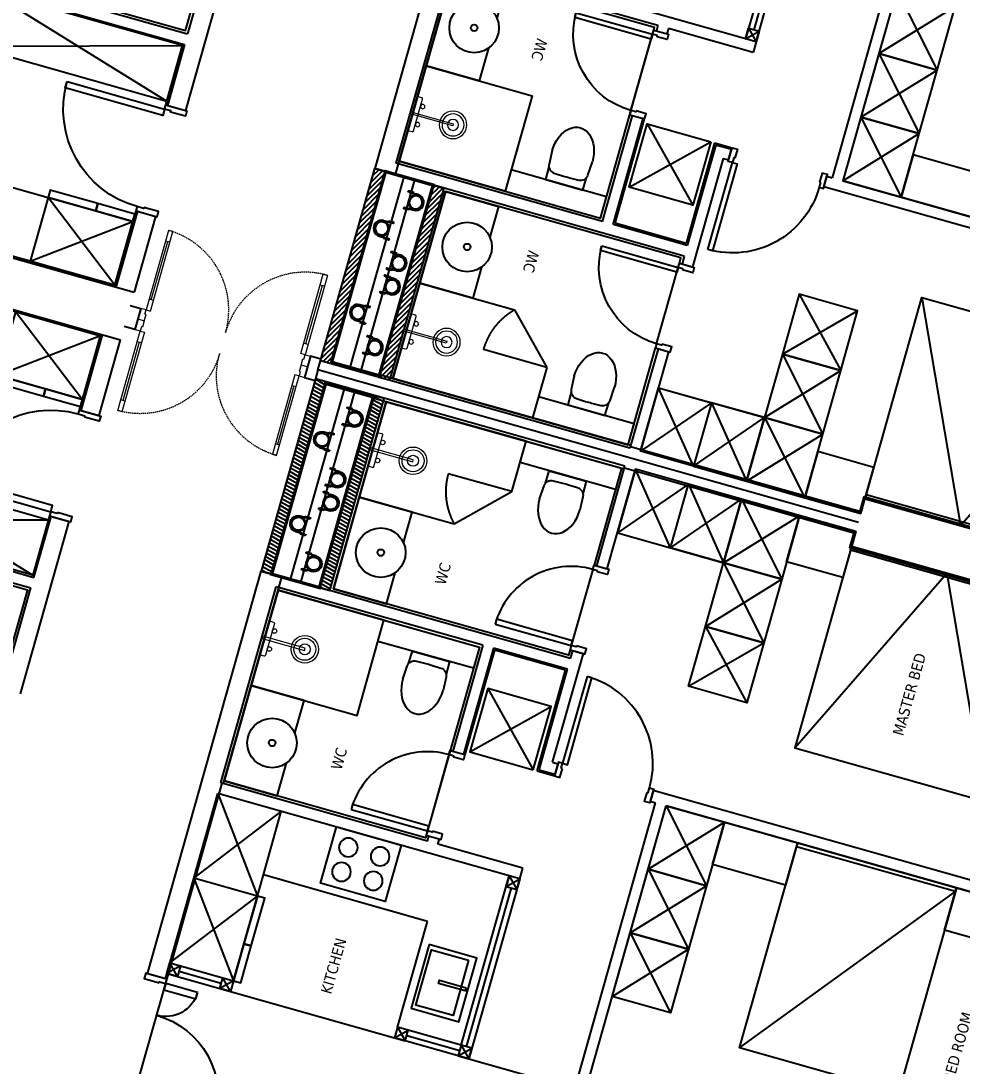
# Model space of a CAD drawing. Header units: millimetres. Extents: x -361675616 to 361246347, y -284141842 to 284396604.
# Drawn here: x -40833 to -32285, y 119527 to 129021 of the extents above; entities that cross this region are included whole.
import ezdxf

# ---------------------------------------------------------------- set-up
doc = ezdxf.new("R2010")
doc.units = ezdxf.units.MM
doc.header["$LTSCALE"] = 100
doc.header["$MEASUREMENT"] = 0
doc.linetypes.add('ACAD_ISO03W100', pattern=[30, 12, -18])
doc.linetypes.add('Xref_NT1+NT2_MBDV Cot vach_220729$0$HIDDEN2', pattern=[0.1875, 0.125, -0.0625])
for name, color, linetype in [('1-CAPLANH', 4, 'Continuous'), ('1-Chu thich', 4, 'Continuous'), ('1VinaPVC-Text', 9, 'Continuous'), ('A-_FURN----_E-_N', 251, 'Continuous'), ('A-_SANIEQPT_E-_N', 251, 'Continuous'), ('A-ANNO-ROOM', 50, 'Continuous'), ('A-WALL-FNSH', 11, 'Continuous'), ('dien tich thong thuy', 3, 'Continuous'), ('IDEA - dim', 251, 'Continuous'), ('KT-Net manh', 139, 'Continuous'), ('KT-Tuong', 1, 'Continuous'), ('NDT Cap nuoc', 4, 'Continuous')]:
    doc.layers.add(name, color=color, linetype=linetype)
doc.layers.add('A-NoiThat', color=39, linetype='Continuous', lineweight=13)
doc.layers.add('Xref_NT1+NT2_MBDV Cot vach_220729$0$CUA', color=37, linetype='Continuous', lineweight=13)
doc.styles.add('220126_HDN_HBA typical plan$0$211210_HDN_HBA_TYPICAL PLAN CORE OPT 1$0$HBA-Text', font='GOTHIC.TTF')
doc.styles.add('Tahoma', font='tahoma.ttf')

# ---------------------------------------------------------------- blocks, each defined once
blk = doc.blocks.new('ong thoat xi')
at = {"layer": '1-Chu thich', "color": 40, "linetype": 'ByBlock'}
for p, q in [((-75.4, 61.7), (-75.4, 65.3)), ((-65.8, 66.9), (-73.8, 66.9)), ((-65.7, 60.2), (-73.8, 60.2)), ((-65.8, 67.4), (-65.8, 59.5)), ((-65.5, 68.7), (-61.8, 68.7)), ((-65.5, 66.1), (-61.9, 66.1)), ((-65.5, 60.8), (-61.9, 60.8)), ((-65.5, 58.2), (-61.8, 58.2)), ((-60.7, 70.1), (-61.5, 70.1)), ((-60.7, 70.1), (-61.5, 70.1)), ((-61.5, 70.1), (-61.5, 56.8)), ((-60.7, 56.8), (-61.5, 56.8)), ((-60.7, 70.1), (-60.7, 56.8)), ((-54.9, 70.1), (-54.1, 70.1)), ((-54.9, 70.1), (-54.9, 56.8)), ((-54.9, 70.1), (-54.1, 70.1)), ((-54.9, 56.8), (-54.1, 56.8)), ((-54.1, 70.1), (-54.1, 56.8)), ((-50.1, 68.7), (-53.8, 68.7)), ((-50.1, 58.2), (-53.8, 58.2)), ((-50.1, 66.1), (-53.7, 66.1)), ((-50.1, 60.8), (-53.7, 60.8)), ((-49.8, 67.4), (-49.8, 59.5)), ((-32.7, 66.9), (-49.8, 66.9)), ((-29.1, 60), (-49.8, 60)), ((1.7, 60), (-41.2, 60)), ((-41.2, 57.9), (-41.2, 60)), ((-41.2, 57.9), (-41.2, 60)), ((-41.2, 57.9), (-41.2, 60)), ((1.7, 57.9), (-41.2, 57.9)), ((-32.7, 60), (-32.7, 66.9)), ((-75.4, -61.9), (-75.4, -65.5)), ((-65.7, -60.4), (-73.8, -60.4)), ((-65.8, -67.1), (-73.8, -67.1)), ((-65.8, -67.6), (-65.8, -59.7)), ((-65.5, -58.4), (-61.8, -58.4)), ((-65.5, -61), (-61.9, -61)), ((-65.5, -66.3), (-61.9, -66.3)), ((-65.5, -68.9), (-61.8, -68.9)), ((-60.7, -57), (-61.5, -57)), ((-61.5, -70.3), (-61.5, -57)), ((-60.7, -70.3), (-61.5, -70.3)), ((-60.7, -70.3), (-61.5, -70.3)), ((-60.7, -70.3), (-60.7, -57)), ((-54.9, -70.3), (-54.9, -57)), ((-54.9, -57), (-54.1, -57)), ((-54.9, -70.3), (-54.1, -70.3)), ((-54.9, -70.3), (-54.1, -70.3)), ((-54.1, -70.3), (-54.1, -57)), ((-50.1, -58.4), (-53.8, -58.4)), ((-50.1, -68.9), (-53.8, -68.9)), ((-50.1, -61), (-53.7, -61)), ((-50.1, -66.3), (-53.7, -66.3)), ((-49.8, -67.6), (-49.8, -59.7)), ((-30.9, -60.2), (-49.8, -60.2)), ((-34.5, -67.1), (-49.8, -67.1)), ((1.7, -58.2), (-41.2, -58.2)), ((-41.2, -58.2), (-41.2, -60.2)), ((-41.2, -58.2), (-41.2, -60.2)), ((1.7, -60.2), (-41.2, -60.2)), ((-34.5, -60.2), (-34.5, -67.1))]:
    blk.add_line(p, q, dxfattribs=at)
for centre, major_axis, start_param, end_param in [((-73.8, 65.3), (1.13, 1.13), 0.811456, 2.360542), ((-73.8, 61.7), (1.1, 1.1), 2.356194, 3.926991), ((-63.4, 67.4), (1.7, -1.7), 3.370391, 4.48359), ((-55.8, 63.4), (7.09, -7.09), 3.657341, 4.196641), ((-63.4, 59.5), (1.7, -1.7), 3.370391, 4.48359), ((-63.9, 67.4), (1.7, -1.7), 0.228799, 1.341997), ((-63.9, 67.4), (1.7, -1.7), 0.228799, 1.341997), ((-71.5, 63.4), (7.09, -7.09), 0.515748, 1.055048), ((-71.5, 63.4), (7.09, -7.09), 0.515748, 1.055048), ((-63.9, 59.5), (1.7, -1.7), 0.228799, 1.341997), ((-63.9, 59.5), (1.7, -1.7), 0.228799, 1.341997), ((-51.7, 67.4), (1.7, 1.7), 1.799595, 2.912794), ((-51.7, 67.4), (1.7, -1.7), 3.370391, 4.48359), ((-44.1, 63.4), (7.09, 7.09), 2.086544, 2.625845), ((-44.1, 63.4), (7.09, 7.09), 2.086544, 2.625845), ((-51.7, 59.5), (1.7, 1.7), 1.799595, 2.912794), ((-51.7, 59.5), (1.7, 1.7), 1.799595, 2.912794), ((-52.2, 67.4), (1.7, -1.7), 0.228799, 1.341997), ((-59.8, 63.4), (7.09, 7.09), -1.055048, -0.515748), ((-52.2, 59.5), (1.7, 1.7), -1.341997, -0.228799), ((0, -0.1), (34.1, -34.1), 0.785398, 7.068583), ((0.3, -0.1), (42.5, -42.5), 5.497787, 8.63938), ((0.3, -0.1), (41, -41), 5.497787, 8.63938), ((-73.8, -61.9), (1.1, 1.1), 0.785398, 2.356194), ((-73.8, -65.5), (1.13, 1.13), 2.351847, 3.900932), ((-63.4, -59.7), (1.7, -1.7), 3.370391, 4.48359), ((-55.8, -63.6), (7.09, 7.09), 2.086544, 2.625845), ((-63.4, -67.6), (1.7, 1.7), 1.799595, 2.912794), ((-63.9, -59.7), (1.7, -1.7), 0.228799, 1.341997), ((-63.9, -59.7), (1.7, -1.7), 0.228799, 1.341997), ((-71.5, -63.6), (7.09, -7.09), 0.515748, 1.055048), ((-71.5, -63.6), (7.09, -7.09), 0.515748, 1.055048), ((-63.9, -67.6), (1.7, -1.7), 0.228799, 1.341997), ((-63.9, -67.6), (1.7, -1.7), 0.228799, 1.341997), ((-51.7, -59.7), (1.7, -1.7), 3.370391, 4.48359), ((-51.7, -59.7), (1.7, -1.7), 3.370391, 4.48359), ((-44.1, -63.6), (7.09, 7.09), 2.086544, 2.625845), ((-44.1, -63.6), (7.09, 7.09), 2.086544, 2.625845), ((-51.7, -67.6), (1.7, 1.7), 1.799595, 2.912794), ((-51.7, -67.6), (1.7, 1.7), 1.799595, 2.912794), ((-52.2, -59.7), (1.7, -1.7), 0.228799, 1.341997), ((-59.8, -63.6), (7.09, -7.09), 0.515748, 1.055048), ((-52.2, -67.6), (1.7, -1.7), 0.228799, 1.341997)]:
    blk.add_ellipse(centre, major_axis=major_axis, ratio=1, start_param=start_param, end_param=end_param, dxfattribs=at)
at = {"layer": '1-Chu thich', "color": 40, "lineweight": -3}
blk.add_ellipse((0, 0), major_axis=(38.9, -38.9), ratio=1, start_param=0.785398, end_param=7.068583, dxfattribs=at)
blk = doc.blocks.new('1800x450')
at = {"layer": '1-CAPLANH', "const_width": 30}
blk.add_lwpolyline([(0, -450), (1800, -450), (1800, 0), (0, 0)], close=True, dxfattribs=at)
at = {"layer": '1-CAPLANH'}
blk.add_lwpolyline([(0, -275), (1800, -275), (1800, -175), (0, -175)], close=True, dxfattribs=at)
at = {"layer": 'NDT Cap nuoc', "extrusion": (0.006363, -0.013098, -0.999894), "zscale": -1.231671554252201}
for p, xscale, yscale, rotation in [((-505.6, -107.2, 5.9), 1.231671554252203, 1.231671554252203, 90.26587940456272), ((-1300.2, -107.3, 11), 1.231671554252203, 1.231671554252203, 90.26587940456272), ((-194.7, -340.7, 6.7), 1.231671554252202, 1.231671554252202, 270.3472450279417), ((-767.3, -340.4, 8.9), 1.231671554252202, 1.231671554252202, 270.3472450279417), ((-989.2, -340.8, 11.7), 1.231671554252202, 1.231671554252202, 270.3472450279417), ((-1561.8, -340.5, 13.9), 1.231671554252202, 1.231671554252202, 270.3472450279417)]:
    blk.add_blockref('ong thoat xi', p, dxfattribs=dict(at, xscale=xscale, yscale=yscale, rotation=rotation))
blk = doc.blocks.new('A$C2A980E36')
at = {"ltscale": 0.5}
blk.add_lwpolyline([(-10, 0), (10, 0), (10, 400), (-10, 400)], close=True, dxfattribs=at)
blk.add_lwpolyline([(160, 60), (160, 30, -0.414214), (150, 20), (-150, 20, -0.414214), (-160, 30), (-160, 60, -0.414214), (-150, 70), (150, 70, -0.414214)], format="xyb", close=True, dxfattribs=at)
for centre, radius in [((0, 400), 125), ((0, 400), 100), ((0, 400), 50), ((-85, 90), 20), ((85, 90), 20)]:
    blk.add_circle(centre, radius, dxfattribs=at)
blk = doc.blocks.new('d800')
blk.add_line((760, 70), (40, 70))
for points in [[(40, 790), (40, 70), (85, 70), (85, 790)], [(50, 25), (40, 25), (40, 70), (0, 70), (0, -70), (50, -70)], [(750, 25), (760, 25), (760, 70), (800, 70), (800, -70), (750, -70)]]:
    blk.add_lwpolyline(points, close=True)
blk.add_arc((40, 70), 720, 0, 90)
blk = doc.blocks.new('d900n')
for points in [[(20, -50), (20, -40), (65, -40), (65, 0), (-65, 0), (-65, -50)], [(885, -40), (65, -40), (65, -85), (885, -85)], [(20, -850), (20, -860), (65, -860), (65, -900), (-65, -900), (-65, -850)]]:
    blk.add_lwpolyline(points, close=True)
blk.add_arc((65, -40), 820, 270, 0)
blk = doc.blocks.new('220126_HDN_HBA typical plan$0$210902_YS plan 330pm ver13$0$TOTO-WC-CW822J')
at = {"color": 0}
blk.add_lwpolyline([(-177.2, -119.2), (-175, 0), (175, 0), (177.2, -119.2)], dxfattribs=at)
blk.add_lwpolyline([(-190, -270), (-183.4, -144.5, -0.39087), (-115.4, -78.2), (-27.8, -75.8, -0.013886), (27.8, -75.8), (115.4, -78.2, -0.39087), (183.4, -144.5), (190, -270)], format="xyb", dxfattribs=at)
blk.add_ellipse((0, -270), major_axis=(0, -270), ratio=0.703704, start_param=4.712389, end_param=7.853982, dxfattribs=at)
blk = doc.blocks.new('27')
at = {"layer": 'A-_FURN----_E-_N'}
h = blk.add_hatch(dxfattribs=at)
h.set_pattern_fill('ANSI31', color=256, scale=250, angle=105.77878)
h.set_pattern_definition([(150.7787796, (3649379.436, -11035533.24), (-15.25571645, -27.27316659), [])])
h.paths.add_polyline_path([(8615, 0), (6800, 0), (6800, 100), (8615, 100)])
h.paths.add_polyline_path([(8615, 550), (6800, 550), (6800, 650), (8615, 650)])
blk.add_lwpolyline([(8700, 5100), (8700, 0), (8615, 0)])
for p, q in [((3150, 2920), (4750, 2920)), ((5735, 2905), (6685, 2905)), ((6685, 2905), (6685, 2235)), ((6700, 0), (6800, 0))]:
    blk.add_line(p, q, dxfattribs=at)
at = {"layer": 'A-_FURN----_E-_N', "linetype": 'Continuous'}
for points in [[(4550, 4120), (4550, 4670), (3950, 4670), (3950, 4120), (4550, 4120)], [(5150, 4120), (5150, 4670), (4550, 4670), (4550, 4120), (5150, 4120)], [(5750, 4120), (5750, 4670), (5150, 4670), (5150, 4120), (5750, 4120)], [(7415, 4020), (7415, 4570), (6850, 4570), (6850, 4020), (7415, 4020)], [(8015, 4020), (8015, 4570), (7415, 4570), (7415, 4020), (8015, 4020)], [(8615, 4020), (8615, 4570), (8015, 4570), (8015, 4020), (8615, 4020)], [(8615, 3520), (8615, 4020), (8015, 4020), (8015, 3520), (8615, 3520)], [(8615, 3520), (8615, 3020), (8015, 3020), (8015, 3520), (8615, 3520)]]:
    blk.add_lwpolyline(points, close=True, dxfattribs=at)
at = {"layer": 'A-_FURN----_E-_N'}
for points in [[(8615, 550), (6800, 550), (6800, 650), (8615, 650)], [(8615, 0), (6800, 0), (6800, 100), (8615, 100)]]:
    blk.add_lwpolyline(points, close=True, dxfattribs=at)
at = {"layer": 'A-WALL-FNSH', "color": 5}
blk.add_lwpolyline([(3150, 2970), (4650, 2970)], dxfattribs=at)
at = {"layer": 'IDEA - dim'}
for p, q in [((5735, 2905), (5735, 3070)), ((4750, 3020), (3050, 3020)), ((4650, 2920), (4750, 3020)), ((4750, 2920), (4650, 3020)), ((5735, 2270), (6335, 2870)), ((6335, 2270), (5735, 2870)), ((6685, 2235), (5700, 2235)), ((7690, 1570.7), (8114.3, 1995))]:
    blk.add_line(p, q, dxfattribs=at)
for points in [[(8475, 5100), (6575, 5100), (6575, 6900), (8475, 6900)], [(8475, 5100), (8475, 6900), (8439, 6900), (8439, 5100)], [(5750, 4670), (5750, 5360), (5350, 5360), (5350, 4670)], [(8180, 4570), (8615, 4570), (8615, 5100), (8180, 5100)], [(8015, 4020), (8615, 4020), (8615, 3020), (8015, 3020)], [(4750, 2920), (4650, 2920), (4650, 3020), (4750, 3020)], [(5735, 2870), (6335, 2870), (6335, 2270), (5735, 2270)], [(8590, 1995), (8590, 2895), (8390, 2895), (8390, 1995)], [(4875, 195), (6675, 195), (6675, 2095), (4875, 2095)], [(6675, 1195), (6675, 2095), (6475, 2095), (6475, 1195)], [(6675, 195), (5775, 195), (5775, 1195), (6675, 1195), (6675, 195)]]:
    blk.add_lwpolyline(points, close=True, dxfattribs=at)
for points in [[(6875, 2895), (6825, 2895), (6825, 675), (8590, 675), (8590, 2895), (7675, 2895)], [(8114.3, 1995), (8590, 1995), (8590, 675), (7690, 675), (7690, 1570.7)], [(7398.9, 1175), (7690, 1175), (7690, 675), (6825, 675), (6825, 1175), (7116.1, 1175)], [(5466.4, 695), (5775, 695), (5775, 195), (4875, 195), (4875, 695), (5183.6, 695)]]:
    blk.add_lwpolyline(points, dxfattribs=at)
for centre, radius in [((7257.5, 1000), 225), ((7257.5, 1000), 30), ((5325, 520), 225), ((5325, 520), 30)]:
    blk.add_circle(centre, radius, dxfattribs=at)
at = {"layer": 'KT-Net manh', "linetype": 'ACAD_ISO03W100', "ltscale": 4}
for p, q in [((4550, 4120), (3950, 4670)), ((3950, 4120), (4550, 4670)), ((5150, 4120), (4550, 4670)), ((4550, 4120), (5150, 4670)), ((5750, 4120), (5150, 4670)), ((5150, 4120), (5750, 4670)), ((7415, 4020), (6850, 4570)), ((6850, 4020), (7415, 4570)), ((8015, 4020), (7415, 4570)), ((7415, 4020), (8015, 4570)), ((8615, 4020), (8015, 4570)), ((8015, 4020), (8615, 4570)), ((8615, 3520), (8015, 4020)), ((8015, 3520), (8615, 4020)), ((8615, 3520), (8015, 3020)), ((8015, 3520), (8615, 3020)), ((8114.3, 1995), (8114.3, 1395))]:
    blk.add_line(p, q, dxfattribs=at)
blk.add_lwpolyline([(6575, 5100), (8475, 6000), (6575, 6900)], dxfattribs=at)
blk.add_arc((8114.3, 1995), 600, 225, 270, dxfattribs=at)
at = {"layer": 'KT-Tuong'}
for p, q in [((5750, 8100), (5750, 4120)), ((5850, 8100), (5850, 3970)), ((8615, 5100), (8615, 3020)), ((3050, 4120), (5750, 4120)), ((5850, 4120), (5850, 4120)), ((3050, 4020), (5750, 4020)), ((5750, 3970), (5750, 4020)), ((5850, 3970), (5750, 3970)), ((5750, 2920), (5750, 3070)), ((5850, 3070), (5750, 3070)), ((5850, 3020), (5850, 3070)), ((4750, 3020), (4850, 3020)), ((4750, 3020), (4750, 170)), ((4850, 3020), (4850, 2220)), ((5850, 3020), (6875, 3020)), ((6875, 2895), (6875, 3020)), ((7675, 3020), (8615, 3020)), ((7675, 2895), (7675, 3020)), ((5750, 2920), (6700, 2920)), ((6700, 2920), (6700, 2220)), ((6800, 2920), (6875, 2920)), ((6800, 2920), (6800, 0)), ((7675, 2920), (8615, 2920)), ((8615, 2920), (8615, 0)), ((4850, 2220), (4900, 2220)), ((6700, 2220), (5700, 2220)), ((4850, 2120), (4850, 170)), ((4850, 2120), (4900, 2120)), ((6700, 2120), (5700, 2120)), ((6700, 2120), (6700, 170)), ((4850, 170), (6700, 170)), ((3000, 0), (6800, 0))]:
    blk.add_line(p, q, dxfattribs=at)
at = {"layer": '1-CAPLANH', "extrusion": (0, 0, -1), "zscale": -0.9999999999999998, "rotation": 179.9999999999999}
blk.add_blockref('1800x450', (-6800, 100), dxfattribs=at)
at = {"layer": 'A-_FURN----_E-_N', "linetype": 'Continuous', "extrusion": (0, 0, -1), "zscale": -0.9999999999999998, "rotation": 179.9999999999999}
for p in [(-6875, 2965), (-4900, 2165)]:
    blk.add_blockref('d800', p, dxfattribs=at)
at = {"layer": 'A-_SANIEQPT_E-_N', "extrusion": (0, 0, -1), "zscale": -1, "rotation": 90}
for p in [(-8390, 2445), (-6475, 1695)]:
    blk.add_blockref('220126_HDN_HBA typical plan$0$210902_YS plan 330pm ver13$0$TOTO-WC-CW822J', p, dxfattribs=at)
at = {"layer": 'A-NoiThat', "extrusion": (0, 0, -1), "zscale": -0.9999999999999998, "rotation": 359.9999999999999}
for p in [(-8140, 655), (-6225, 175)]:
    blk.add_blockref('A$C2A980E36', p, dxfattribs=at)
at = {"layer": 'IDEA - dim', "extrusion": (0, 0, -1), "zscale": -0.9999999999999998, "rotation": 179.9999999999999}
blk.add_blockref('d900n', (-5800, 3070), dxfattribs=at)
at = {"layer": '1VinaPVC-Text', "style": 'Tahoma', "text_generation_flag": 4}
for p in [(7127.1, 1645), (5253.6, 1194.2)]:
    blk.add_text('WC', height=100, dxfattribs=at).set_placement(p)
blk = doc.blocks.new('*U116')
at = {"ltscale": 5}
blk.add_lwpolyline([(305, -530), (305, 0), (-305, 0), (-305, -530)], close=True, dxfattribs=at)
for centre in [(-150, -150), (150, -150), (-150, -380), (150, -380)]:
    blk.add_circle(centre, 85, dxfattribs=at)
blk = doc.blocks.new('*U117')
at = {"ltscale": 5}
for points in [[(-300, -450), (300, -450), (300, 0), (-300, 0)], [(-261, -65), (261, -65), (261, -415), (-261, -415)], [(-15, -20), (15, -20), (15, -270), (-15, -270)]]:
    blk.add_lwpolyline(points, close=True, dxfattribs=at)
blk = doc.blocks.new('dc')
for points in [[(-1100, -40), (-1110, -40), (-1110, -100), (-1150, -100), (-1150, 100), (-1100, 100)], [(-50, -40), (-40, -40), (-40, -100), (0, -100), (0, 100), (-50, 100)], [(-1110, -400), (-1110, -100), (-1050, -100), (-1050, -400)], [(-40, -870), (-40, -100), (-100, -100), (-100, -870)]]:
    blk.add_lwpolyline(points, close=True)
for centre, radius, start, end in [((-1110, -100), 300, 270, 0), ((-40, -100), 770, 180, 270)]:
    blk.add_arc(centre, radius, start, end)
blk = doc.blocks.new('34')
at = {"layer": 'A-_FURN----_E-_N'}
h = blk.add_hatch(dxfattribs=at)
h.set_pattern_fill('ANSI31', color=256, scale=250, angle=211.55756)
h.set_pattern_definition([(256.55755918, (9688289.306, 6600228.53), (30.39387338, -7.26463769), [])])
h.paths.add_polyline_path([(85, 0), (1900, 0), (1900, 100), (85, 100)])
h.paths.add_polyline_path([(85, 550), (1900, 550), (1900, 650), (85, 650)])
blk.add_lwpolyline([(0, 5100), (0, 0), (85, 0)])
for p, q in [((2965, 2905), (2015, 2905)), ((2015, 2905), (2015, 2235)), ((5550, 2920), (3950, 2920)), ((5550, 2320), (4550, 2320)), ((2000, 0), (1900, 0))]:
    blk.add_line(p, q, dxfattribs=at)
at = {"layer": 'A-_FURN----_E-_N', "linetype": 'Continuous'}
for points in [[(2950, 4120), (2950, 4670), (3550, 4670), (3550, 4120), (2950, 4120)], [(3550, 4120), (3550, 4670), (4150, 4670), (4150, 4120), (3550, 4120)], [(4150, 4120), (4150, 4670), (4750, 4670), (4750, 4120), (4150, 4120)], [(85, 4020), (85, 4570), (685, 4570), (685, 4020), (85, 4020)], [(685, 4020), (685, 4570), (1285, 4570), (1285, 4020), (685, 4020)], [(1285, 4020), (1285, 4570), (1850, 4570), (1850, 4020), (1285, 4020)], [(85, 3520), (85, 4020), (685, 4020), (685, 3520), (85, 3520)], [(85, 3520), (85, 3020), (685, 3020), (685, 3520), (85, 3520)], [(5200, 770), (5200, 840), (4750, 840), (4750, 770)], [(5550, 170), (5550, 770), (4750, 770), (4750, 170)], [(5550, 770), (5550, 840), (5200, 840), (5200, 770)]]:
    blk.add_lwpolyline(points, close=True, dxfattribs=at)
at = {"layer": 'A-_FURN----_E-_N'}
for points in [[(85, 550), (1900, 550), (1900, 650), (85, 650)], [(85, 0), (1900, 0), (1900, 100), (85, 100)]]:
    blk.add_lwpolyline(points, close=True, dxfattribs=at)
at = {"layer": 'A-WALL-FNSH', "color": 5}
for points in [[(5550, 2970), (4050, 2970)], [(5600, 2420), (5600, 2920)], [(5600, 270), (5600, 670)]]:
    blk.add_lwpolyline(points, dxfattribs=at)
at = {"layer": 'IDEA - dim'}
for p, q in [((2965, 2905), (2965, 3070)), ((3950, 3020), (5650, 3020)), ((4050, 2920), (3950, 3020)), ((3950, 2920), (4050, 3020)), ((5650, 2920), (5550, 3020)), ((5550, 2920), (5650, 3020)), ((5650, 3020), (5650, 2320)), ((2965, 2270), (2365, 2870)), ((2365, 2270), (2965, 2870)), ((5550, 2920), (5550, 2320)), ((5650, 2320), (5550, 2420)), ((5550, 2320), (5650, 2420)), ((4550, 2320), (4550, 770)), ((2015, 2235), (3000, 2235)), ((1010, 1570.7), (585.7, 1995)), ((4550, 770), (3950, 770)), ((5550, 770), (4550, 770)), ((5550, 270), (5550, 770)), ((5650, 770), (5550, 670)), ((5550, 770), (5650, 670)), ((5650, 170), (5650, 770)), ((5650, 270), (5550, 170)), ((5550, 270), (5650, 170)), ((5700, 170), (5700, 0))]:
    blk.add_line(p, q, dxfattribs=at)
for points in [[(2950, 6860), (2950, 7700), (3350, 7700), (3350, 6860)], [(225, 5100), (225, 6900), (261, 6900), (261, 5100)], [(225, 5100), (2125, 5100), (2125, 6900), (225, 6900)], [(2950, 5360), (2950, 6860), (2986, 6860), (2986, 5360)], [(2950, 4670), (2950, 5360), (3350, 5360), (3350, 4670)], [(520, 4570), (85, 4570), (85, 5100), (520, 5100)], [(685, 4020), (85, 4020), (85, 3020), (685, 3020)], [(3950, 2920), (4050, 2920), (4050, 3020), (3950, 3020)], [(5550, 2920), (5650, 2920), (5650, 3020), (5550, 3020)], [(110, 1995), (110, 2895), (310, 2895), (310, 1995)], [(2965, 2870), (2365, 2870), (2365, 2270), (2965, 2270)], [(5550, 2320), (5650, 2320), (5650, 2420), (5550, 2420)], [(3825, 195), (2025, 195), (2025, 2095), (3825, 2095)], [(2025, 1195), (2025, 2095), (2225, 2095), (2225, 1195)], [(2025, 195), (2925, 195), (2925, 1195), (2025, 1195), (2025, 195)], [(5550, 770), (5650, 770), (5650, 670), (5550, 670)], [(5550, 270), (5650, 270), (5650, 170), (5550, 170)]]:
    blk.add_lwpolyline(points, close=True, dxfattribs=at)
for points in [[(2986, 6860), (4886, 6860), (4886, 5360), (2986, 5360)], [(1825, 2895), (1875, 2895), (1875, 675), (110, 675), (110, 2895), (1025, 2895)], [(585.7, 1995), (110, 1995), (110, 675), (1010, 675), (1010, 1570.7)], [(1301.1, 1175), (1010, 1175), (1010, 675), (1875, 675), (1875, 1175), (1583.9, 1175)], [(3233.6, 695), (2925, 695), (2925, 195), (3825, 195), (3825, 695), (3516.4, 695)]]:
    blk.add_lwpolyline(points, dxfattribs=at)
for centre, radius in [((1442.5, 1000), 225), ((1442.5, 1000), 30), ((3375, 520), 225), ((3375, 520), 30)]:
    blk.add_circle(centre, radius, dxfattribs=at)
at = {"layer": 'KT-Net manh', "linetype": 'ACAD_ISO03W100', "ltscale": 4}
for p, q in [((4886, 5360), (2986, 6860)), ((2950, 4120), (3550, 4670)), ((3550, 4120), (2950, 4670)), ((3550, 4120), (4150, 4670)), ((4150, 4120), (3550, 4670)), ((4150, 4120), (4750, 4670)), ((4750, 4120), (4150, 4670)), ((85, 4020), (685, 4570)), ((685, 4020), (85, 4570)), ((685, 4020), (1285, 4570)), ((1285, 4020), (685, 4570)), ((1285, 4020), (1850, 4570)), ((1850, 4020), (1285, 4570)), ((85, 3520), (685, 4020)), ((685, 3520), (85, 4020)), ((5650, 3020), (5650, 4020)), ((85, 3520), (685, 3020)), ((685, 3520), (85, 3020)), ((5650, 770), (5650, 2320)), ((585.7, 1995), (585.7, 1395)), ((4750, 170), (3950, 770)), ((3950, 170), (4750, 770)), ((5550, 170), (4750, 770)), ((4750, 170), (5550, 770))]:
    blk.add_line(p, q, dxfattribs=at)
blk.add_lwpolyline([(2125, 5100), (225, 6000), (2125, 6900)], dxfattribs=at)
blk.add_arc((585.7, 1995), 600, 270, 315, dxfattribs=at)
at = {"layer": 'KT-Tuong'}
for p, q in [((2850, 8100), (2850, 3970)), ((2950, 8100), (2950, 4120)), ((85, 5100), (85, 3020)), ((5650, 4120), (2950, 4120)), ((5650, 4020), (2950, 4020)), ((2950, 3970), (2950, 4020)), ((2850, 3970), (2950, 3970)), ((2850, 3020), (2850, 3070)), ((2850, 3070), (2950, 3070)), ((2950, 2920), (2950, 3070)), ((1025, 3020), (85, 3020)), ((1025, 2895), (1025, 3020)), ((2850, 3020), (1825, 3020)), ((1825, 2895), (1825, 3020)), ((3950, 3020), (3850, 3020)), ((3850, 3020), (3850, 2220)), ((3950, 3020), (3950, 170)), ((85, 2920), (85, 0)), ((1025, 2920), (85, 2920)), ((1900, 2920), (1825, 2920)), ((1900, 2920), (1900, 0)), ((2950, 2920), (2000, 2920)), ((2000, 2920), (2000, 2220)), ((2000, 2220), (3000, 2220)), ((3850, 2220), (3800, 2220)), ((2000, 2120), (2000, 170)), ((2000, 2120), (3000, 2120)), ((3850, 2120), (3800, 2120)), ((3850, 2120), (3850, 170)), ((3850, 170), (2000, 170)), ((5700, 170), (3950, 170)), ((5700, 0), (1900, 0))]:
    blk.add_line(p, q, dxfattribs=at)
at = {"layer": '1-CAPLANH', "rotation": 179.9999999999936}
blk.add_blockref('1800x450', (1900, 100), dxfattribs=at)
at = {"layer": 'A-_FURN----_E-_N', "linetype": 'Continuous', "rotation": 179.9999999999936}
for p in [(1825, 2965), (3800, 2165)]:
    blk.add_blockref('d800', p, dxfattribs=at)
at = {"layer": 'A-_FURN----_E-_N', "extrusion": (0, 0, -1), "zscale": -0.9999999999999998, "rotation": 180.0000000000062}
blk.add_blockref('dc', (-6850, 85), dxfattribs=at)
at = {"layer": 'A-_SANIEQPT_E-_N', "linetype": 'Continuous'}
blk.add_blockref('*U117', (5050, 2840), dxfattribs=at)
at = {"layer": 'A-_SANIEQPT_E-_N', "rotation": 90}
for p in [(310, 2445), (2225, 1695)]:
    blk.add_blockref('220126_HDN_HBA typical plan$0$210902_YS plan 330pm ver13$0$TOTO-WC-CW822J', p, dxfattribs=at)
at = {"layer": 'A-_SANIEQPT_E-_N', "linetype": 'Continuous', "extrusion": (0, 0, -1), "zscale": -0.9999999999999998, "rotation": 90}
blk.add_blockref('*U116', (-4480, 1595), dxfattribs=at)
at = {"layer": 'A-NoiThat'}
for p in [(560, 655), (2475, 175)]:
    blk.add_blockref('A$C2A980E36', p, dxfattribs=at)
at = {"layer": 'IDEA - dim', "rotation": 179.9999999999936}
blk.add_blockref('d900n', (2900, 3070), dxfattribs=at)
at = {"layer": '1VinaPVC-Text', "style": 'Tahoma'}
for s, p in [('BED ROOM', (4666.7, 7314.1)), ('MASTER BED', (1760.1, 6019.4)), ('WC', (1572.9, 1645)), ('KITCHEN', (5430.7, 1657.8)), ('WC', (3446.4, 1194.2))]:
    blk.add_text(s, height=100, rotation=180, dxfattribs=at).set_placement(p)
blk = doc.blocks.new('stdo')
at = {"layer": 'A-_FURN----_E-_N', "linetype": 'Continuous'}
for points in [[(3535, -10165), (3465, -10165), (3465, -9715), (3535, -9715)], [(4135, -10515), (3535, -10515), (3535, -9715), (4135, -9715)], [(3535, -10515), (3465, -10515), (3465, -10165), (3535, -10165)]]:
    blk.add_lwpolyline(points, close=True, dxfattribs=at)
at = {"layer": 'IDEA - dim'}
blk.add_line((2400, -8680), (2400, -10515), dxfattribs=at)
for points in [[(2435, -10515), (1875, -10515), (1875, -8630), (1735, -8630), (1735, -10505), (935, -10505), (935, -9705), (135, -9705), (135, -7005), (1735, -7005), (1735, -7910), (1875, -7910), (1875, -6865), (1745, -6865), (1745, -7005), (1735, -7005)], [(3535, -6865), (3535, -9715)], [(3535, -9715), (4135, -9715)], [(3435, -10530), (3435, -10700)]]:
    blk.add_lwpolyline(points, dxfattribs=at)
for points in [[(2475, -9595), (2475, -10515), (2535, -10515), (2535, -9595)], [(2485, -10575), (2475, -10575), (2475, -10515), (2435, -10515), (2435, -10715), (2485, -10715)], [(3385, -10575), (3395, -10575), (3395, -10515), (3435, -10515), (3435, -10715), (3385, -10715)]]:
    blk.add_lwpolyline(points, close=True, dxfattribs=at)
blk.add_arc((2475, -10515), 920, 0, 90, dxfattribs=at)
at = {"layer": 'KT-Net manh', "linetype": 'ACAD_ISO03W100', "ltscale": 4}
for p, q in [((4135, -10515), (3535, -9715)), ((4135, -9715), (3535, -10515))]:
    blk.add_line(p, q, dxfattribs=at)
at = {"layer": 'KT-Net manh'}
blk.add_lwpolyline([(3435, -10515), (4135, -10515), (4135, -1100), (4150, -1100)], dxfattribs=at)
at = {"layer": 'KT-Net manh', "linetype": 'ACAD_ISO03W100', "ltscale": 4}
for points in [[(2400, -8680), (1875, -10515)], [(1875, -8680), (2400, -10515)]]:
    blk.add_lwpolyline(points, dxfattribs=at)
at = {"layer": 'KT-Tuong'}
for p, q in [((1760, -8645), (1760, -10530)), ((1860, -8645), (1860, -10530)), ((910, -10530), (1760, -10530))]:
    blk.add_line(p, q, dxfattribs=at)
for points in [[(4150, -1100), (4150, -4100), (4289.9, -4100), (4289.9, -7700), (4150, -7700), (4150, -10700)], [(1860, -10530), (2435, -10530), (2435, -10700)], [(3435, -10530), (4150, -10530)], [(810, -10700), (2435, -10700)], [(3435, -10700), (4150, -10700)]]:
    blk.add_lwpolyline(points, dxfattribs=at)
blk = doc.blocks.new('A$C418F5BC8')
at = {"layer": 'A-ANNO-ROOM', "insert": (648.1, 1090.8), "char_height": 600, "attachment_point": 2, "rotation": 50.44883, "style": '220126_HDN_HBA typical plan$0$211210_HDN_HBA_TYPICAL PLAN CORE OPT 1$0$HBA-Text'}
blk.add_mtext_dynamic_manual_height_columns('SL-S', width=722857412.874, gutter_width=9765.6, heights=[0], dxfattribs=at)
blk = doc.blocks.new('A$C2A6C5140')
at = {"layer": 'A-ANNO-ROOM', "insert": (731.4, 1190, 0), "char_height": 600, "attachment_point": 2, "rotation": 50.44883, "style": '220126_HDN_HBA typical plan$0$211210_HDN_HBA_TYPICAL PLAN CORE OPT 1$0$HBA-Text'}
blk.add_mtext_dynamic_manual_height_columns('2-BR', width=722857412.874, gutter_width=9765.6, heights=[0], dxfattribs=at)
blk = doc.blocks.new('A$C5388591E')
at = {"layer": 'A-ANNO-ROOM', "insert": (894.3, 842.2, 0), "char_height": 600, "attachment_point": 2, "rotation": 1.40647, "style": '220126_HDN_HBA typical plan$0$211210_HDN_HBA_TYPICAL PLAN CORE OPT 1$0$HBA-Text'}
blk.add_mtext_dynamic_manual_height_columns('3-BR', width=722857412.874, gutter_width=9765.6, heights=[0], dxfattribs=at)
blk = doc.blocks.new('A$C21AF0CCA')
at = {"layer": 'A-ANNO-ROOM', "insert": (1197.6, 814.7), "char_height": 600, "attachment_point": 2, "rotation": 0.10543, "style": '220126_HDN_HBA typical plan$0$211210_HDN_HBA_TYPICAL PLAN CORE OPT 1$0$HBA-Text'}
blk.add_mtext_dynamic_manual_height_columns('1-BR+', width=722857412.874, gutter_width=9765.6, heights=[0], dxfattribs=at)
blk = doc.blocks.new('*U343')
for p, q in [((-1510, -100), (-1550, -100)), ((-1530, -100), (-1530, -650)), ((-90, -100), (-50, -100)), ((-70, -100), (-70, -650)), ((-1510, -650), (-1550, -650)), ((-90, -650), (-50, -650))]:
    blk.add_line(p, q)
for points in [[(-1600, 100), (-1540, 100), (-1540, 40), (-1550, 40), (-1550, 0), (-1600, 0)], [(0, 100), (-60, 100), (-60, 40), (-50, 40), (-50, 0), (0, 0)], [(-1550, 0), (-1510, 0), (-1510, -750), (-1550, -750)], [(-50, 0), (-90, 0), (-90, -750), (-50, -750)]]:
    blk.add_lwpolyline(points, close=True)
at = {"linetype": 'Xref_NT1+NT2_MBDV Cot vach_220729$0$HIDDEN2'}
for centre, start, end in [((-1550, 0), 270.00004, 0), ((-50, 0), 180, 269.99996)]:
    blk.add_arc(centre, 750, start, end, dxfattribs=at)
blk = doc.blocks.new('*U344')
for p, q in [((-1510, -100), (-1550, -100)), ((-1530, -100), (-1530, -650)), ((-90, -100), (-50, -100)), ((-70, -100), (-70, -650)), ((-1510, -650), (-1550, -650)), ((-90, -650), (-50, -650))]:
    blk.add_line(p, q)
for points in [[(-1600, 100), (-1540, 100), (-1540, 40), (-1550, 40), (-1550, 0), (-1600, 0)], [(0, 100), (-60, 100), (-60, 40), (-50, 40), (-50, 0), (0, 0)], [(-1550, 0), (-1510, 0), (-1510, -750), (-1550, -750)], [(-50, 0), (-90, 0), (-90, -750), (-50, -750)]]:
    blk.add_lwpolyline(points, close=True)
at = {"linetype": 'Xref_NT1+NT2_MBDV Cot vach_220729$0$HIDDEN2'}
for centre, start, end in [((-1550, 0), 270.00004, 0), ((-50, 0), 180, 269.99996)]:
    blk.add_arc(centre, 750, start, end, dxfattribs=at)

msp = doc.modelspace()

# ---------------------------------------------------------------- linework, layer by layer
at = {"layer": 'dien tich thong thuy'}
for points in [[(-35295.1, 125162.7), (-37575.8, 125807.2), (-37089.1, 127529.7), (-37430.7, 127626.3), (-36900.5, 129502.8), (-36910.1, 129505.5), (-36403, 131300.2), (-36098.4, 132378), (-36057.6, 132522.4), (-35369.6, 132327.9), (-34930.4, 133882.1), (-30903.1, 132744.1), (-30941.2, 132609.4), (-28246.7, 131848), (-30481.9, 123937.7), (-33176.4, 124699.1), (-33214.4, 124564.4), (-35297.9, 125153.1), (-35295.1, 125162.7)], [(-39815.6, 119223.1), (-39511, 120300.9), (-39003.9, 122095.6), (-38994.3, 122092.9), (-38464, 123969.4), (-38122.4, 123872.9), (-37635.7, 125595.5), (-35355, 124951), (-35352.3, 124960.6), (-33268.8, 124371.9), (-33306.9, 124237.2), (-30612.4, 123475.8), (-32052.2, 118380.3)]]:
    msp.add_lwpolyline(points, dxfattribs=at)
at = {"layer": 'KT-Tuong', "elevation": 0}
msp.add_lwpolyline([(-38107.8, 125947.1), (-38204.1, 125974.3), (-38258.5, 125781.9), (-38162.2, 125754.7)], dxfattribs=at)

# ---------------------------------------------------------------- block references
at = {"layer": 'IDEA - dim', "rotation": 254.2212141373423}
msp.add_blockref('27', (-35769.3, 134223.1), dxfattribs=at)
at = {"layer": 'KT-Tuong', "rotation": 254.2212141373278}
msp.add_blockref('34', (-38135, 125850.9), dxfattribs=at)

# ---------------------------------------------------------------- next in the draw order: block references
at = {"layer": 'IDEA - dim', "rotation": 74.22121413539243}
msp.add_blockref('stdo', (-51353.7, 125039.8), dxfattribs=at)

# ---------------------------------------------------------------- next in the draw order: block references
at = {"layer": 'IDEA - dim', "xscale": -1, "rotation": 74.22121413925623}
msp.add_blockref('stdo', (-48974.4, 133460.1), dxfattribs=at)
at = {"layer": 'Xref_NT1+NT2_MBDV Cot vach_220729$0$CUA', "xscale": -1, "rotation": 344.2212083034433}
msp.add_blockref('*U343', (-39798.2, 126216.9, 0), dxfattribs=at)

# ---------------------------------------------------------------- next in the draw order: linework, layer by layer
at = {"layer": 'KT-Tuong', "elevation": 0}
msp.add_lwpolyline([(-39840, 126436.6), (-39743.8, 126409.4), (-39798.2, 126216.9), (-39894.4, 126244.1)], dxfattribs=at)

# ---------------------------------------------------------------- next in the draw order: block references
at = {"layer": 'A-ANNO-ROOM'}
for p in [(-189530.7, 172460.4, 0), (-190889.2, 167537.1, 0), (-200792.6, 136225.8, 0)]:
    msp.add_blockref('A$C21AF0CCA', p, dxfattribs=at)
at = {"layer": 'dien tich thong thuy'}
for name, p in [('A$C418F5BC8', (-193627.8, 162535.8, 0)), ('A$C418F5BC8', (-196423.1, 158761.1, 0)), ('A$C2A6C5140', (-184324.1, 156728, 0)), ('A$C418F5BC8', (-197159, 154394.3, 0)), ('A$C418F5BC8', (-196884, 150046.2, 0)), ('A$C2A6C5140', (-186961.9, 149139.9, 0)), ('A$C418F5BC8', (-198454.1, 145456, 0)), ('A$C418F5BC8', (-199748, 141469.3, 0)), ('A$C2A6C5140', (-189508.6, 140127.3, 0)), ('A$C2A6C5140', (-191916.6, 131438.4, 0)), ('A$C2A6C5140', (-194202.5, 124603.3, 0)), ('A$C2A6C5140', (-196141.2, 116842.5, 0)), ('A$C5388591E', (-189972.9, 179563.6, 0)), ('A$C5388591E', (-206737.7, 115340.5, 0))]:
    msp.add_blockref(name, p, dxfattribs=at)
at = {"layer": 'Xref_NT1+NT2_MBDV Cot vach_220729$0$CUA', "rotation": 164.2212083033931}
msp.add_blockref('*U344', (-39743.8, 126409.4, 0), dxfattribs=at)

doc.saveas('drawing.dxf')
